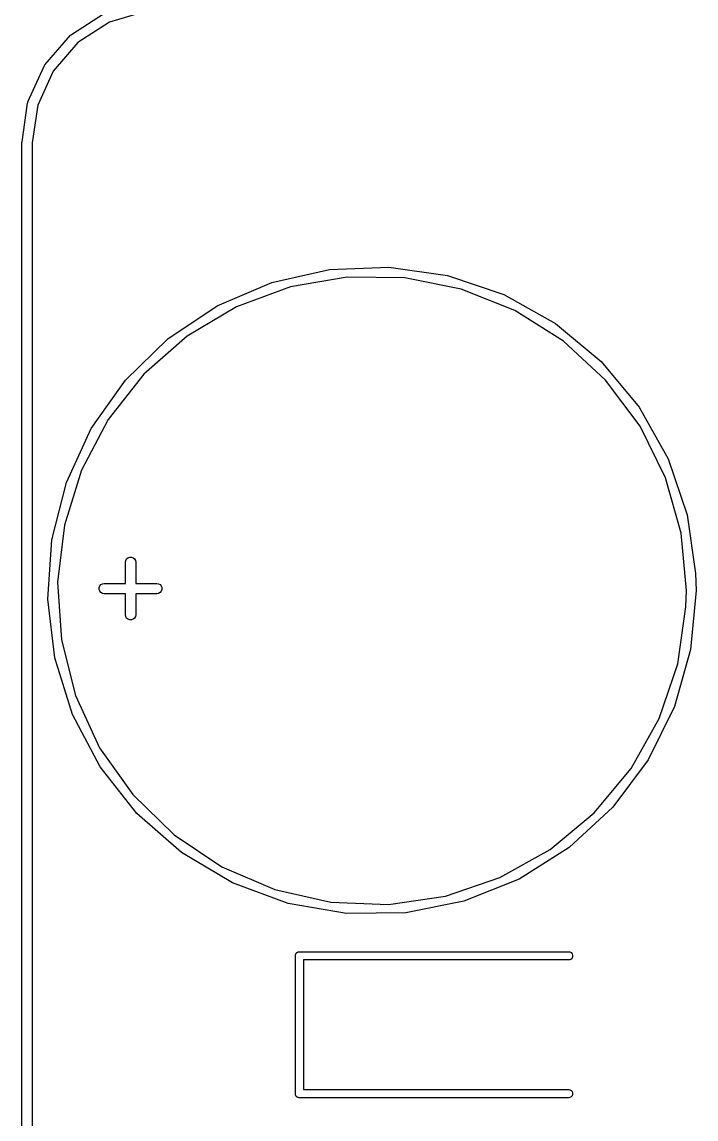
# Model space of a CAD drawing. Extents: x -0.1 to 56.2, y -70.1 to 0.1.
# Drawn here: x -0.07 to 9.7, y -36.17 to -20.25 of the extents above; entities that cross this region are included whole.
import ezdxf

# ---------------------------------------------------------------- set-up
doc = ezdxf.new("R2010")
doc.units = 0
doc.header["$MEASUREMENT"] = 0
doc.layers.add('BLACK', color=7, linetype='CONTINUOUS')

msp = doc.modelspace()

# ---------------------------------------------------------------- linework, layer by layer
at = {"layer": 'BLACK', "linetype": 'CONTINUOUS'}
for p, q in [((0.64446, -20.4299), (1.1203, -20.1215)), ((1.71806, -20.0962), (1.19288, -20.2532)), ((1.19288, -20.2532), (0.73506, -20.55)), ((0.25828, -20.8735), (0.62843, -20.4439)), ((0.62843, -20.4439), (0.62904, -20.4432)), ((0.62904, -20.4432), (0.63679, -20.4366)), ((0.63679, -20.4366), (0.64446, -20.4299)), ((0.73506, -20.55), (0.37892, -20.9633)), ((0.01212, -21.4076), (0.24682, -20.8914)), ((0.37892, -20.9633), (0.15311, -21.4599)), ((0.24682, -20.8914), (0.24721, -20.8906)), ((0.24721, -20.8906), (0.25279, -20.8821)), ((0.25279, -20.8821), (0.25828, -20.8735)), ((-0.07408, -21.9882), (0.00615, -21.428)), ((0.00615, -21.428), (0.00628, -21.4271)), ((0.00628, -21.4271), (0.00927, -21.4174)), ((0.00927, -21.4174), (0.01212, -21.4076)), ((0.15311, -21.4599), (0.075, -22.0053)), ((-0.075, -21.9934), (-0.07408, -21.9882)), ((-0.075, -68.0066), (-0.075, -21.9934)), ((0.075, -22.0053), (0.075, -67.9972)), ((3.54762, -24.03), (4.38653, -23.8402)), ((4.38653, -23.8402), (5.24598, -23.8064)), ((5.24598, -23.8064), (6.09719, -23.9299)), ((2.75735, -24.3696), (3.54762, -24.03)), ((4.64223, -23.9541), (3.81978, -24.0954)), ((5.47665, -23.965), (4.64223, -23.9541)), ((6.29511, -24.1278), (5.47665, -23.965)), ((6.09719, -23.9299), (6.91166, -24.2063)), ((3.81978, -24.0954), (3.03687, -24.3842)), ((7.0702, -24.437), (6.29511, -24.1278)), ((6.91166, -24.2063), (7.66211, -24.6266)), ((2.04219, -24.8474), (2.75735, -24.3696)), ((3.03687, -24.3842), (2.3197, -24.8109)), ((7.77595, -24.8823), (7.0702, -24.437)), ((7.66211, -24.6266), (8.3234, -25.1766)), ((2.3197, -24.8109), (1.69229, -25.3611)), ((1.42609, -25.4476), (2.04219, -24.8474)), ((8.38874, -25.4488), (7.77595, -24.8823)), ((8.3234, -25.1766), (8.87339, -25.8379)), ((0.92968, -26.15), (1.42609, -25.4476)), ((1.69229, -25.3611), (1.17566, -26.0164)), ((8.88804, -26.1174), (8.38874, -25.4488)), ((8.87339, -25.8379), (9.29366, -26.5883)), ((1.17566, -26.0164), (0.78711, -26.755)), ((0.56959, -26.9311), (0.92968, -26.15)), ((9.25713, -26.8658), (8.88804, -26.1174)), ((9.29366, -26.5883), (9.57014, -27.4028)), ((0.78711, -26.755), (0.53965, -27.5519)), ((9.48364, -27.669), (9.25713, -26.8658)), ((0.35786, -27.7648), (0.56959, -26.9311)), ((9.57014, -27.4028), (9.69356, -28.254)), ((0.53965, -27.5519), (0.44156, -28.3806)), ((9.56, -28.5), (9.48364, -27.669)), ((0.30161, -28.623), (0.35786, -27.7648)), ((1.4625, -28.0255), (1.48698, -28.0166)), ((1.48698, -28.0166), (1.51302, -28.0166)), ((1.51302, -28.0166), (1.5375, -28.0255)), ((1.425, -28.0905), (1.42952, -28.0648)), ((1.425, -28.3964), (1.425, -28.0905)), ((1.42952, -28.0648), (1.44255, -28.0423)), ((1.44255, -28.0423), (1.4625, -28.0255)), ((1.5375, -28.0255), (1.55745, -28.0423)), ((1.55745, -28.0423), (1.57048, -28.0648)), ((1.57048, -28.0648), (1.575, -28.0905)), ((1.575, -28.0905), (1.575, -28.3964)), ((9.69356, -28.254), (9.7, -28.5)), ((0.44156, -28.3806), (0.49614, -29.2133)), ((1.04519, -28.4584), (1.0541, -28.4339)), ((1.04519, -28.4845), (1.04519, -28.4584)), ((1.0541, -28.5089), (1.04519, -28.4845)), ((1.0541, -28.4339), (1.07084, -28.414)), ((1.07084, -28.414), (1.09339, -28.401)), ((1.09339, -28.401), (1.11905, -28.3964)), ((1.11905, -28.3964), (1.425, -28.3964)), ((1.575, -28.3964), (1.88095, -28.3964)), ((1.88095, -28.3964), (1.9066, -28.401)), ((1.9066, -28.401), (1.92916, -28.414)), ((1.92916, -28.414), (1.9459, -28.4339)), ((1.9459, -28.4339), (1.95481, -28.4584)), ((1.95481, -28.4845), (1.9459, -28.5089)), ((1.95481, -28.4584), (1.95481, -28.4845)), ((0.40271, -29.4772), (0.30161, -28.623)), ((1.07084, -28.5289), (1.0541, -28.5089)), ((1.09339, -28.5419), (1.07084, -28.5289)), ((1.11905, -28.5464), (1.09339, -28.5419)), ((1.425, -28.5464), (1.11905, -28.5464)), ((1.425, -28.8524), (1.425, -28.5464)), ((1.88095, -28.5464), (1.575, -28.5464)), ((1.575, -28.5464), (1.575, -28.8524)), ((1.9066, -28.5419), (1.88095, -28.5464)), ((1.92916, -28.5289), (1.9066, -28.5419)), ((1.9459, -28.5089), (1.92916, -28.5289)), ((9.55375, -28.7387), (9.56, -28.5)), ((9.7, -28.5), (9.6213, -29.3565)), ((9.43401, -29.5645), (9.55375, -28.7387)), ((1.42952, -28.878), (1.425, -28.8524)), ((1.44255, -28.9006), (1.42952, -28.878)), ((1.4625, -28.9173), (1.44255, -28.9006)), ((1.48698, -28.9262), (1.4625, -28.9173)), ((1.51302, -28.9262), (1.48698, -28.9262)), ((1.5375, -28.9173), (1.51302, -28.9262)), ((1.55745, -28.9006), (1.5375, -28.9173)), ((1.57048, -28.878), (1.55745, -28.9006)), ((1.575, -28.8524), (1.57048, -28.878)), ((0.49614, -29.2133), (0.70156, -30.0222)), ((9.6213, -29.3565), (9.38783, -30.1843)), ((0.65777, -30.2986), (0.40271, -29.4772)), ((9.16577, -30.3547), (9.43401, -29.5645)), ((0.70156, -30.0222), (1.05092, -30.78)), ((9.38783, -30.1843), (9.00741, -30.9557)), ((1.05825, -31.0598), (0.65777, -30.2986)), ((8.75802, -31.0828), (9.16577, -30.3547)), ((1.05092, -30.78), (1.53255, -31.4615)), ((9.00741, -30.9557), (8.49278, -31.6449)), ((1.59074, -31.7353), (1.05825, -31.0598)), ((8.22441, -31.7244), (8.75802, -31.0828)), ((1.53255, -31.4615), (2.1303, -32.0438)), ((8.49278, -31.6449), (7.86118, -32.2288)), ((2.23741, -32.3024), (1.59074, -31.7353)), ((7.58281, -32.258), (8.22441, -31.7244)), ((2.1303, -32.0438), (2.82416, -32.5074)), ((2.9766, -32.7422), (2.23741, -32.3024)), ((6.85472, -32.6658), (7.58281, -32.258)), ((7.86118, -32.2288), (7.13375, -32.6877)), ((2.82416, -32.5074), (3.59088, -32.8368)), ((3.78355, -33.0399), (2.9766, -32.7422)), ((6.06451, -32.934), (6.85472, -32.6658)), ((7.13375, -32.6877), (6.33487, -33.0065)), ((3.59088, -32.8368), (4.4048, -33.021)), ((5.23865, -33.0538), (6.06451, -32.934)), ((4.63124, -33.1855), (3.78355, -33.0399)), ((4.4048, -33.021), (5.23865, -33.0538)), ((6.33487, -33.0065), (5.49128, -33.1743)), ((5.49128, -33.1743), (4.63124, -33.1855)), ((3.91545, -33.7507), (3.91954, -33.7472)), ((3.91954, -33.7472), (3.92454, -33.7454)), ((3.92454, -33.7454), (3.92916, -33.7427)), ((3.92916, -33.7427), (3.93441, -33.7418)), ((3.93441, -33.7418), (3.93942, -33.74)), ((3.93942, -33.74), (3.94475, -33.74)), ((3.94475, -33.74), (3.94475, -33.74)), ((3.94475, -33.74), (7.85525, -33.74)), ((7.85525, -33.74), (7.87084, -33.7427)), ((7.87084, -33.7427), (7.88916, -33.7533)), ((3.89, -33.7894), (3.89182, -33.7844)), ((3.89, -33.7947), (3.89, -33.7894)), ((3.89, -33.7948), (3.89, -33.7947)), ((3.89, -35.7894), (3.89, -33.7948)), ((3.89182, -33.7844), (3.89275, -33.7792)), ((3.89275, -33.7792), (3.89541, -33.7745)), ((3.89541, -33.7745), (3.89724, -33.7695)), ((3.89724, -33.7695), (3.90066, -33.7655)), ((3.90066, -33.7655), (3.90333, -33.7608)), ((3.90333, -33.7608), (3.90741, -33.7574)), ((3.90741, -33.7574), (3.91084, -33.7533)), ((3.91084, -33.7533), (3.91545, -33.7507)), ((7.85525, -33.86), (4.01, -33.86)), ((4.01, -33.86), (4.01, -35.74)), ((7.87084, -33.8573), (7.85525, -33.86)), ((7.88916, -33.8467), (7.87084, -33.8573)), ((7.88916, -33.7533), (7.90276, -33.7695)), ((7.90276, -33.8305), (7.88916, -33.8467)), ((7.90276, -33.7695), (7.91, -33.7894)), ((7.91, -33.8106), (7.90276, -33.8305)), ((7.91, -33.7894), (7.91, -33.8106)), ((3.89, -35.8106), (3.89, -35.7894)), ((3.89182, -35.8156), (3.89, -35.8106)), ((3.89275, -35.8208), (3.89182, -35.8156)), ((4.01, -35.74), (7.85525, -35.74)), ((7.85525, -35.74), (7.87084, -35.7427)), ((7.87084, -35.7427), (7.88916, -35.7533)), ((7.88916, -35.7533), (7.90276, -35.7695)), ((7.90276, -35.7695), (7.91, -35.7894)), ((7.91, -35.8106), (7.90276, -35.8305)), ((7.91, -35.7894), (7.91, -35.8106)), ((3.89541, -35.8254), (3.89275, -35.8208)), ((3.89724, -35.8305), (3.89541, -35.8254)), ((3.90067, -35.8345), (3.89724, -35.8305)), ((3.90333, -35.8392), (3.90067, -35.8345)), ((3.90741, -35.8426), (3.90333, -35.8392)), ((3.91084, -35.8467), (3.90741, -35.8426)), ((3.91545, -35.8493), (3.91084, -35.8467)), ((3.91954, -35.8528), (3.91545, -35.8493)), ((3.92454, -35.8546), (3.91954, -35.8528)), ((3.92916, -35.8573), (3.92454, -35.8546)), ((3.93441, -35.8582), (3.92916, -35.8573)), ((3.93942, -35.86), (3.93441, -35.8582)), ((3.94475, -35.86), (3.93942, -35.86)), ((7.85525, -35.86), (3.94475, -35.86)), ((3.94475, -35.86), (3.94475, -35.86)), ((7.87084, -35.8573), (7.85525, -35.86)), ((7.88916, -35.8467), (7.87084, -35.8573)), ((7.90276, -35.8305), (7.88916, -35.8467))]:
    msp.add_line(p, q, dxfattribs=at)

doc.saveas('drawing.dxf')
